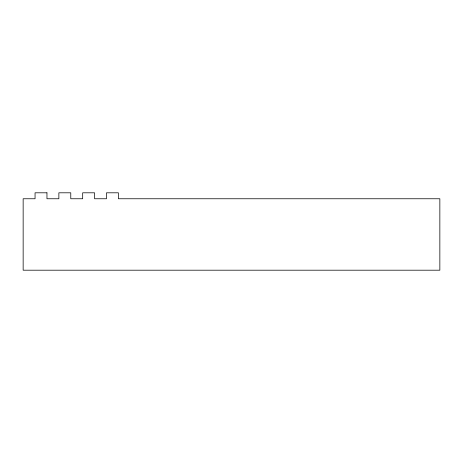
<?xml version="1.0" encoding="UTF-8"?>
<svg xmlns="http://www.w3.org/2000/svg" width="463" height="463" viewBox="0 0 463 463"><rect width="100%" height="100%" fill="white"/><g stroke="black" fill="none" stroke-linecap="round" stroke-linejoin="round"><path stroke-width="0.69" d="M46.96 192.805L35.055 192.805L35.055 198.76L23.15 198.76L23.15 270.195L439.85 270.195L439.85 198.76L118.395 198.76L118.395 192.805L106.49 192.805L106.49 198.76L94.585 198.76L94.585 192.805L82.68 192.805L82.68 198.76L70.775 198.76L70.775 192.805L58.865 192.805L58.865 198.76L46.96 198.76L46.96 192.805"/></g></svg>
